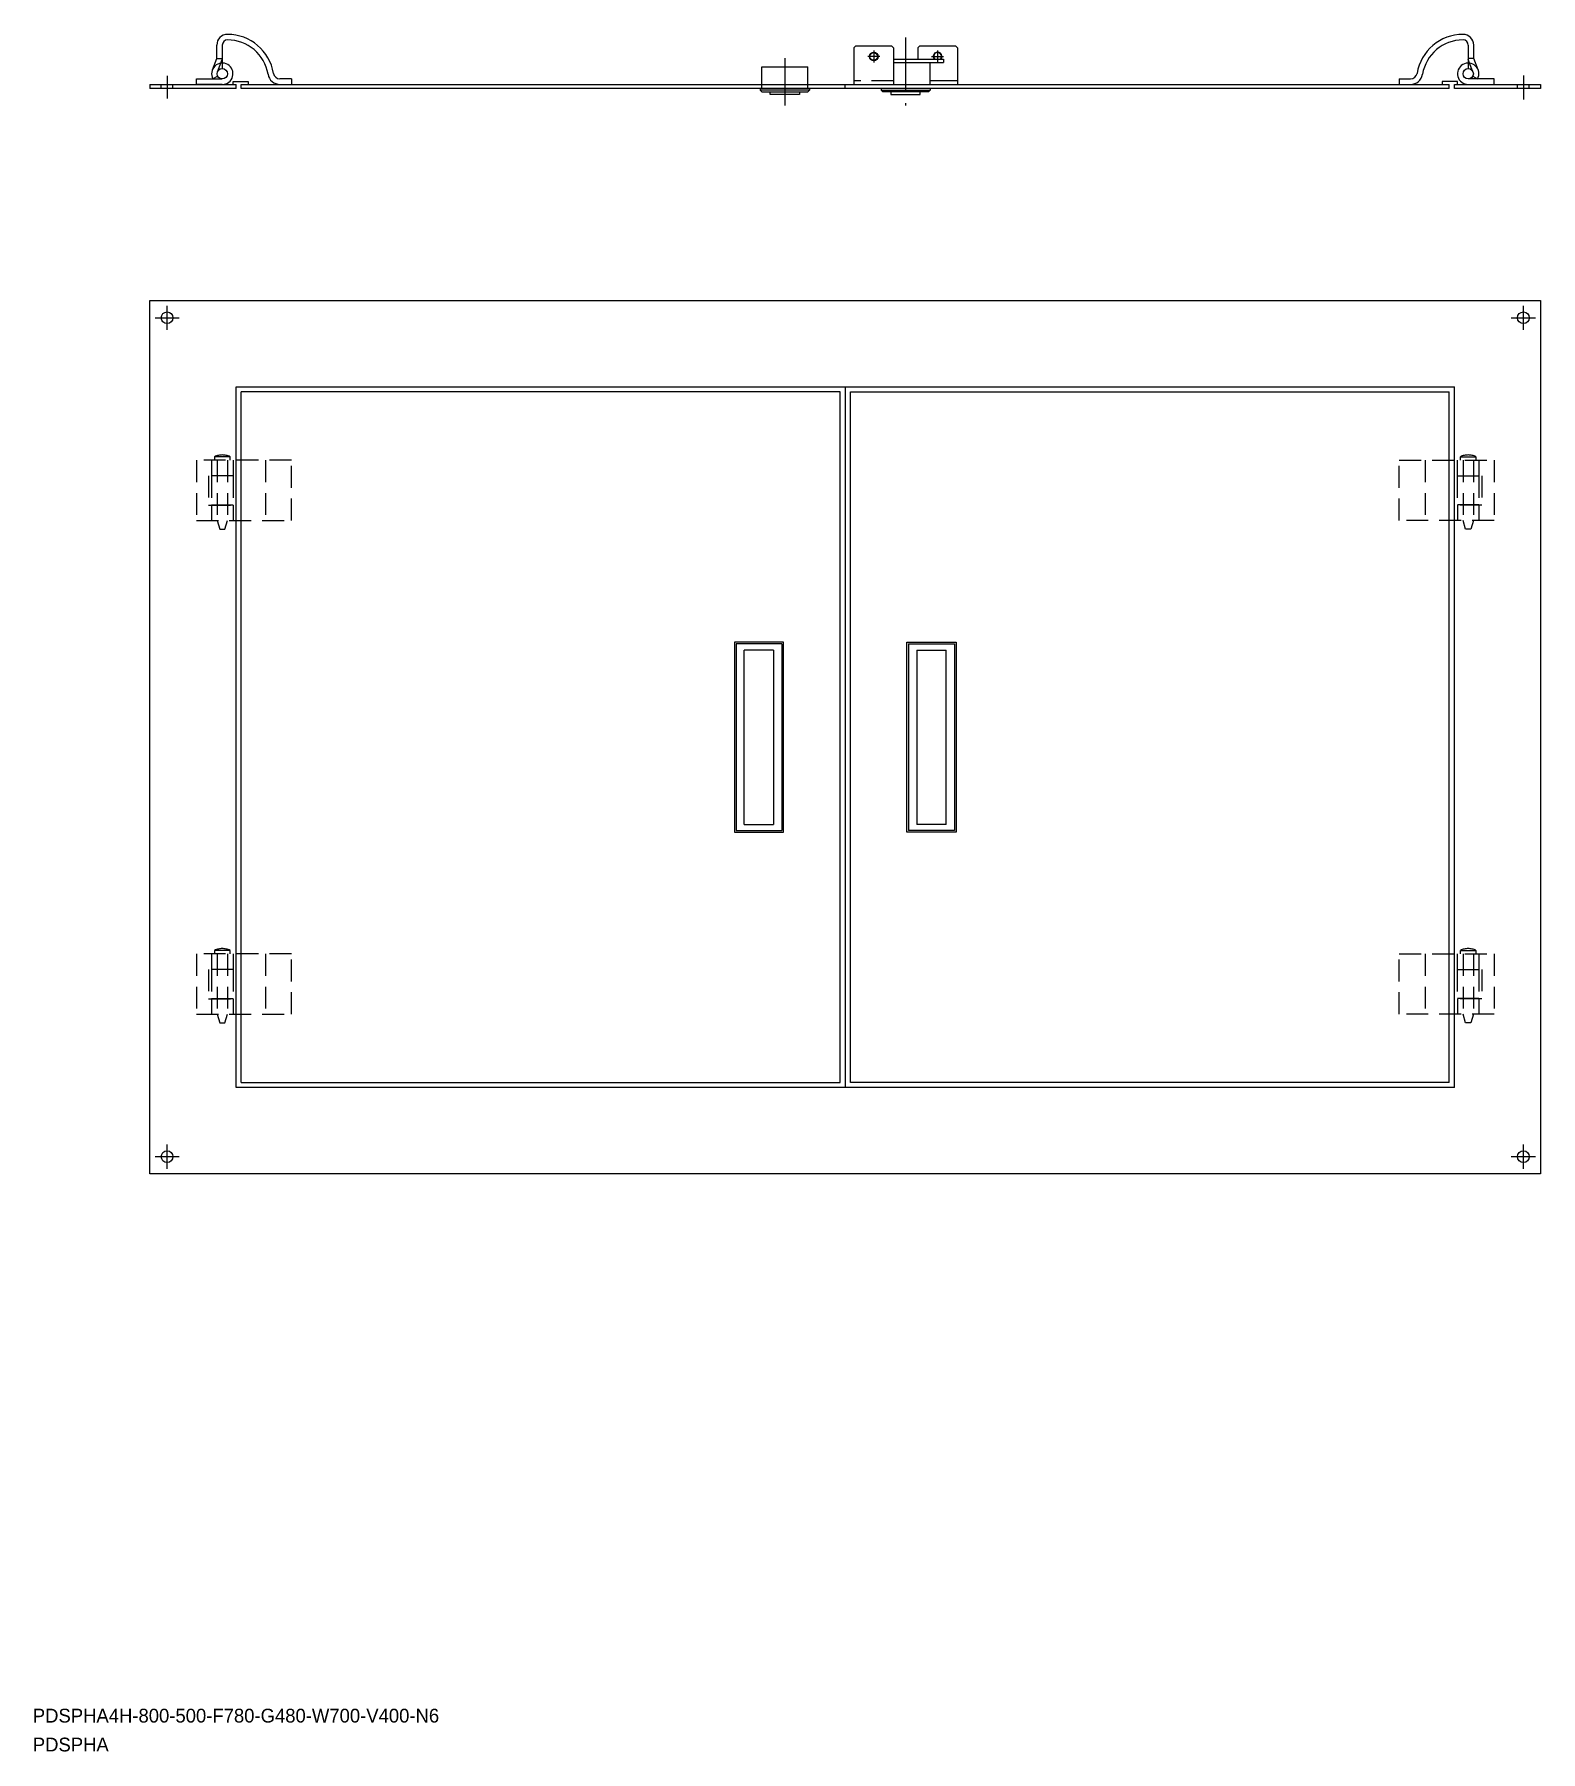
# Model space of a CAD drawing. Extents: x 6 to 879, y 9 to 1003.
import ezdxf

# ---------------------------------------------------------------- set-up
doc = ezdxf.new("R2010")
doc.units = 0
doc.linetypes.add('CENTER', pattern=[50.8, 31.75, -6.35, 6.35, -6.35])
doc.linetypes.add('DASHED', pattern=[19.05, 12.7, -6.35])
doc.layers.get('0').update_dxf_attribs({"linetype": 'CONTINUOUS'})
doc.layers.add('CENTER', color=1, linetype='CENTER')

msp = doc.modelspace()

# ---------------------------------------------------------------- linework, layer by layer
at = {"color": 7, "linetype": 'CONTINUOUS'}
for p, q in [((112.13, 989.49), (112.13, 997.29)), ((115.33, 997.29), (115.33, 983.69)), ((503.33, 996.69), (482.33, 996.69)), ((540.33, 996.69), (519.33, 996.69)), ((837.33, 997.29), (837.33, 983.69)), ((840.53, 989.49), (840.53, 997.29)), ((109.56, 982.96), (112.13, 989.49)), ((112.13, 989.49), (115.33, 989.49)), ((112.54, 981.79), (115.33, 988.88)), ((504.33, 989.19), (533.33, 989.19)), ((504.33, 987.19), (533.33, 987.19)), ((840.53, 989.49), (837.33, 989.49)), ((840.12, 981.79), (837.33, 988.88)), ((843.1, 982.96), (840.53, 989.49)), ((100.33, 974.49), (100.33, 977.69)), ((100.33, 977.69), (115.33, 977.69)), ((112.71, 979.24), (109.91, 977.69)), ((121.53, 976.09), (130.33, 976.09)), ((121.53, 974.49), (121.53, 976.09)), ((130.33, 976.09), (130.33, 974.49)), ((155.33, 977.69), (148.72, 977.69)), ((155.33, 977.69), (155.33, 974.49)), ((428.08, 972.19), (428.08, 984.69)), ((428.08, 984.69), (454.58, 984.69)), ((454.58, 972.19), (454.58, 984.69)), ((541.33, 976.49), (525.33, 976.49)), ((797.33, 977.69), (797.33, 974.49)), ((797.33, 977.69), (803.94, 977.69)), ((822.33, 976.09), (822.33, 974.49)), ((831.13, 976.09), (822.33, 976.09)), ((831.13, 974.49), (831.13, 976.09)), ((852.33, 977.69), (837.33, 977.69)), ((839.96, 979.24), (842.76, 977.69)), ((852.33, 974.49), (852.33, 977.69)), ((73.33, 974.49), (123.33, 974.49)), ((73.33, 974.49), (73.33, 972.19)), ((123.33, 972.19), (73.33, 972.19)), ((115.33, 974.49), (100.33, 974.49)), ((123.33, 972.19), (123.33, 974.49)), ((126.33, 974.49), (826.33, 974.49)), ((126.33, 972.19), (126.33, 974.49)), ((826.33, 972.19), (126.33, 972.19)), ((427.08, 972.19), (427.08, 971.19)), ((427.08, 971.19), (428.08, 970.19)), ((455.58, 971.19), (427.08, 971.19)), ((428.08, 970.19), (454.58, 970.19)), ((432.83, 968.69), (432.83, 970.19)), ((449.83, 968.69), (432.83, 968.69)), ((449.83, 970.19), (449.83, 968.69)), ((454.58, 970.19), (455.58, 971.19)), ((455.58, 972.19), (455.58, 971.19)), ((497.08, 972.19), (497.08, 971.19)), ((498.08, 970.19), (497.08, 971.19)), ((497.08, 971.19), (525.58, 971.19)), ((524.58, 970.19), (498.08, 970.19)), ((502.83, 970.19), (502.83, 968.69)), ((502.83, 968.69), (519.83, 968.69)), ((519.83, 968.69), (519.83, 970.19)), ((525.58, 971.19), (524.58, 970.19)), ((525.58, 972.19), (525.58, 971.19)), ((826.33, 972.19), (826.33, 974.49)), ((829.33, 972.19), (829.33, 974.49)), ((829.33, 974.49), (879.33, 974.49)), ((879.33, 972.19), (829.33, 972.19)), ((837.33, 974.49), (852.33, 974.49)), ((879.33, 974.49), (879.33, 972.19)), ((73.33, 343.29), (73.33, 849.29)), ((73.33, 849.29), (879.33, 849.29)), ((879.33, 849.29), (879.33, 343.29)), ((123.33, 393.29), (123.33, 799.29)), ((123.33, 799.29), (829.33, 799.29)), ((473.33, 796.29), (126.33, 796.29)), ((126.33, 396.29), (126.33, 796.29)), ((473.33, 396.29), (473.33, 796.29)), ((476.33, 799.29), (476.33, 393.29)), ((479.33, 396.29), (479.33, 796.29)), ((479.33, 796.29), (826.33, 796.29)), ((826.33, 396.29), (826.33, 796.29)), ((829.33, 393.29), (829.33, 799.29)), ((440.58, 651.29), (412.08, 651.29)), ((412.08, 651.29), (412.08, 541.29)), ((439.58, 650.29), (413.08, 650.29)), ((413.08, 650.29), (413.08, 542.29)), ((434.83, 646.79), (417.83, 646.79)), ((417.83, 545.79), (417.83, 646.79)), ((434.83, 646.79), (434.83, 545.79)), ((439.58, 650.29), (439.58, 542.29)), ((440.58, 541.29), (440.58, 651.29)), ((512.08, 651.29), (540.58, 651.29)), ((512.08, 541.29), (512.08, 651.29)), ((513.08, 650.29), (539.58, 650.29)), ((513.08, 650.29), (513.08, 542.29)), ((517.83, 646.79), (534.83, 646.79)), ((517.83, 646.79), (517.83, 545.79)), ((534.83, 545.79), (534.83, 646.79)), ((539.58, 650.29), (539.58, 542.29)), ((540.58, 651.29), (540.58, 541.29)), ((412.08, 541.29), (440.58, 541.29)), ((413.08, 542.29), (439.58, 542.29)), ((417.83, 545.79), (434.83, 545.79)), ((540.58, 541.29), (512.08, 541.29)), ((539.58, 542.29), (513.08, 542.29)), ((534.83, 545.79), (517.83, 545.79)), ((829.33, 393.29), (123.33, 393.29)), ((126.33, 396.29), (473.33, 396.29)), ((826.33, 396.29), (479.33, 396.29)), ((879.33, 343.29), (73.33, 343.29))]:
    msp.add_line(p, q, dxfattribs=at)
for p, q in [((481.33, 995.69), (482.33, 996.69)), ((503.33, 996.69), (504.33, 995.69)), ((518.33, 995.69), (519.33, 996.69)), ((540.33, 996.69), (541.33, 995.69)), ((476.33, 972.19), (476.33, 974.49))]:
    msp.add_line(p, q)
at = {"color": 3, "linetype": 'DASHED'}
for p, q in [((504.33, 976.49), (481.33, 976.49)), ((79.93, 972.19), (79.93, 974.49)), ((86.73, 972.19), (86.73, 974.49)), ((865.93, 972.19), (865.93, 974.49)), ((872.73, 972.19), (872.73, 974.49)), ((155.33, 756.79), (100.33, 756.79)), ((100.33, 756.79), (100.33, 721.79)), ((109.13, 756.79), (109.13, 747.79)), ((119.83, 758.79), (110.83, 758.79)), ((110.83, 758.79), (110.83, 756.79)), ((112.33, 756.79), (112.33, 721.79)), ((118.33, 756.79), (118.33, 721.79)), ((119.83, 756.79), (119.83, 758.79)), ((121.63, 756.79), (121.63, 747.79)), ((140.33, 756.79), (140.33, 721.79)), ((155.33, 721.79), (155.33, 756.79)), ((797.33, 756.79), (852.33, 756.79)), ((797.33, 721.79), (797.33, 756.79)), ((812.33, 756.79), (812.33, 721.79)), ((831.03, 756.79), (831.03, 747.79)), ((832.83, 758.79), (841.83, 758.79)), ((832.83, 756.79), (832.83, 758.79)), ((834.33, 756.79), (834.33, 721.79)), ((840.33, 756.79), (840.33, 721.79)), ((841.83, 758.79), (841.83, 756.79)), ((843.53, 756.79), (843.53, 747.79)), ((852.33, 756.79), (852.33, 721.79)), ((121.63, 747.79), (107.33, 747.79)), ((107.33, 747.79), (107.33, 730.79)), ((121.63, 747.69), (109.13, 747.69)), ((109.13, 747.69), (109.13, 730.89)), ((121.63, 747.69), (121.63, 730.89)), ((831.03, 747.79), (845.33, 747.79)), ((831.03, 747.69), (831.03, 730.89)), ((831.03, 747.69), (843.53, 747.69)), ((843.53, 747.69), (843.53, 730.89)), ((845.33, 747.79), (845.33, 730.79)), ((107.33, 730.79), (121.53, 730.79)), ((109.13, 730.89), (121.53, 730.89)), ((109.13, 730.79), (109.13, 721.79)), ((121.53, 730.79), (121.53, 721.79)), ((843.53, 730.89), (831.13, 730.89)), ((831.13, 730.79), (831.13, 721.79)), ((845.33, 730.79), (831.13, 730.79)), ((843.53, 730.79), (843.53, 721.79)), ((100.33, 721.79), (155.33, 721.79)), ((112.33, 721.79), (113.83, 716.79)), ((113.83, 716.79), (116.83, 716.79)), ((116.83, 716.79), (118.33, 721.79)), ((852.33, 721.79), (797.33, 721.79)), ((835.83, 716.79), (834.33, 721.79)), ((838.83, 716.79), (835.83, 716.79)), ((840.33, 721.79), (838.83, 716.79)), ((155.33, 470.79), (100.33, 470.79)), ((100.33, 470.79), (100.33, 435.79)), ((109.13, 470.79), (109.13, 461.79)), ((119.83, 472.79), (110.83, 472.79)), ((110.83, 472.79), (110.83, 470.79)), ((112.33, 470.79), (112.33, 435.79)), ((118.33, 470.79), (118.33, 435.79)), ((119.83, 470.79), (119.83, 472.79)), ((121.63, 470.79), (121.63, 461.79)), ((140.33, 470.79), (140.33, 435.79)), ((155.33, 435.79), (155.33, 470.79)), ((797.33, 470.79), (852.33, 470.79)), ((797.33, 435.79), (797.33, 470.79)), ((812.33, 470.79), (812.33, 435.79)), ((831.03, 470.79), (831.03, 461.79)), ((832.83, 472.79), (841.83, 472.79)), ((832.83, 470.79), (832.83, 472.79)), ((834.33, 470.79), (834.33, 435.79)), ((840.33, 470.79), (840.33, 435.79)), ((841.83, 472.79), (841.83, 470.79)), ((843.53, 470.79), (843.53, 461.79)), ((852.33, 470.79), (852.33, 435.79)), ((121.63, 461.79), (107.33, 461.79)), ((107.33, 461.79), (107.33, 444.79)), ((121.63, 461.69), (109.13, 461.69)), ((109.13, 461.69), (109.13, 444.89)), ((121.63, 461.69), (121.63, 444.89)), ((831.03, 461.79), (845.33, 461.79)), ((831.03, 461.69), (831.03, 444.89)), ((831.03, 461.69), (843.53, 461.69)), ((843.53, 461.69), (843.53, 444.89)), ((845.33, 461.79), (845.33, 444.79)), ((107.33, 444.79), (121.53, 444.79)), ((109.13, 444.89), (121.53, 444.89)), ((109.13, 444.79), (109.13, 435.79)), ((121.53, 444.79), (121.53, 435.79)), ((843.53, 444.89), (831.13, 444.89)), ((831.13, 444.79), (831.13, 435.79)), ((845.33, 444.79), (831.13, 444.79)), ((843.53, 444.79), (843.53, 435.79)), ((100.33, 435.79), (155.33, 435.79)), ((112.33, 435.79), (113.83, 430.79)), ((113.83, 430.79), (116.83, 430.79)), ((116.83, 430.79), (118.33, 435.79)), ((852.33, 435.79), (797.33, 435.79)), ((835.83, 430.79), (834.33, 435.79)), ((838.83, 430.79), (835.83, 430.79)), ((840.33, 435.79), (838.83, 430.79))]:
    msp.add_line(p, q, dxfattribs=at)
for radius in [2.5, 2.25]:
    msp.add_circle((492.83, 990.69), radius)
at = {"color": 7, "linetype": 'CONTINUOUS'}
for centre, radius in [((115.33, 980.69), 3), ((837.33, 980.69), 3), ((83.33, 839.29), 3.4), ((869.33, 839.29), 3.4), ((83.33, 353.29), 3.4), ((869.33, 353.29), 3.4)]:
    msp.add_circle(centre, radius, dxfattribs=at)
for centre, radius, start, end in [((118.33, 997.29), 6.2, 90, 180), ((118.33, 997.29), 3, 90, 180), ((118.33, 976.49), 27, 9.34261, 90), ((118.33, 976.49), 23.8, 9.34261, 90), ((834.33, 976.49), 27, 90, 170.65739), ((834.33, 976.49), 23.8, 90, 170.65739), ((834.33, 997.29), 6.2, 0, 90), ((834.33, 997.29), 3, 0, 90), ((115.33, 980.69), 6.2, 270, 208.93853), ((837.33, 980.69), 6.2, 331.06147, 270), ((148.72, 981.49), 7, 189.34261, 270), ((148.72, 981.49), 3.8, 189.34261, 270), ((803.94, 981.49), 3.8, 270, 350.65739), ((803.94, 981.49), 7, 270, 350.65739)]:
    msp.add_arc(centre, radius, start, end, dxfattribs=at)
for radius, start, end in [(2.5, 323.1301, 216.8699), (2.25, 318.18969, 221.81031)]:
    msp.add_arc((529.83, 990.69), radius, start, end)
at = {"color": 3, "linetype": 'DASHED'}
for centre, start, end in [((115.33, 749.17), 64.94238, 115.05761), ((837.33, 749.17), 64.94239, 115.05762), ((115.33, 463.17), 64.94238, 115.05761), ((837.33, 463.17), 64.94239, 115.05762)]:
    msp.add_arc(centre, 10.63, start, end, dxfattribs=at)
at = {"layer": 'CENTER', "color": 7, "linetype": 'CONTINUOUS'}
for p, q in [((481.33, 995.69), (481.33, 974.49)), ((504.33, 995.69), (504.33, 974.49)), ((518.33, 995.69), (518.33, 989.19)), ((541.33, 995.69), (541.33, 974.49)), ((525.33, 987.19), (525.33, 974.49)), ((533.33, 989.19), (533.33, 987.19))]:
    msp.add_line(p, q, dxfattribs=at)
at = {"layer": 'CENTER', "color": 1, "linetype": 'CENTER'}
for p, q in [((511.33, 1001.69), (511.33, 962.18)), ((441.33, 989.69), (441.33, 962.18)), ((496.33, 990.69), (489.33, 990.69)), ((492.83, 994.19), (492.83, 987.19)), ((526.33, 990.69), (533.33, 990.69)), ((529.83, 994.19), (529.83, 987.19)), ((83.33, 979.43), (83.33, 966.33)), ((869.33, 979.73), (869.33, 965.73)), ((83.33, 832.29), (83.33, 846.29)), ((869.33, 832.29), (869.33, 846.29)), ((76.33, 839.29), (90.33, 839.29)), ((862.33, 839.29), (876.33, 839.29)), ((83.33, 346.29), (83.33, 360.29)), ((869.33, 346.29), (869.33, 360.29)), ((76.33, 353.29), (90.33, 353.29)), ((862.33, 353.29), (876.33, 353.29))]:
    msp.add_line(p, q, dxfattribs=at)

# ---------------------------------------------------------------- texts
at = {"color": 7, "linetype": 'CONTINUOUS'}
for s, p in [('PDSPHA4H-800-500-F780-G480-W700-V400-N6', (5.52, 25.43)), ('PDSPHA', (5.52, 8.68))]:
    msp.add_text(s, height=8, dxfattribs=at).set_placement(p)

doc.saveas('drawing.dxf')
